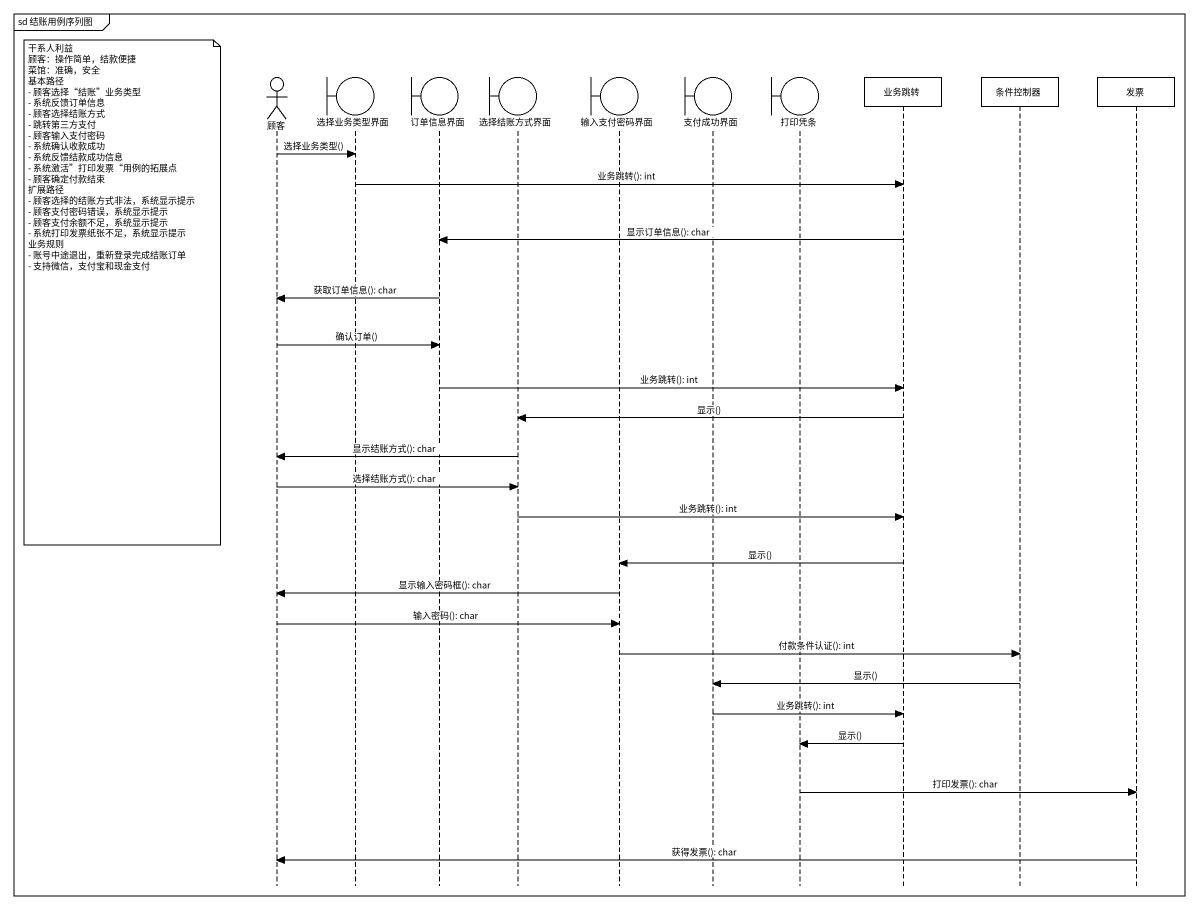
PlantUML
@startuml
mainframe sd 结账用例序列图
hide footbox
actor 顾客
boundary 选择业务类型界面
boundary 订单信息界面
boundary 选择结账方式界面
boundary 输入支付密码界面
boundary 支付成功界面
boundary 打印凭条
participant 业务跳转
participant 条件控制器
participant 发票

顾客 -> 选择业务类型界面 : 选择业务类型()
选择业务类型界面 -> 业务跳转 : 业务跳转(): int
业务跳转 -> 订单信息界面 : 显示订单信息(): char
note left of 顾客
  干系人利益
  顾客：操作简单，结款便捷
  菜馆：准确，安全
  基本路径
  - 顾客选择“结账”业务类型
  - 系统反馈订单信息
  - 顾客选择结账方式
  - 跳转第三方支付
  - 顾客输入支付密码
  - 系统确认收款成功
  - 系统反馈结款成功信息
  - 系统激活”打印发票“用例的拓展点
  - 顾客确定付款结束
  扩展路径
  - 顾客选择的结账方式非法，系统显示提示
  - 顾客支付密码错误，系统显示提示
  - 顾客支付余额不足，系统显示提示
  - 系统打印发票纸张不足，系统显示提示
  业务规则
  - 账号中途退出，重新登录完成结账订单
  - 支持微信，支付宝和现金支付
end note
订单信息界面 -> 顾客 : 获取订单信息(): char
顾客 -> 订单信息界面 : 确认订单()
订单信息界面 -> 业务跳转 : 业务跳转(): int
业务跳转 -> 选择结账方式界面 : 显示()
选择结账方式界面 -> 顾客 : 显示结账方式(): char
顾客 -> 选择结账方式界面 : 选择结账方式(): char
选择结账方式界面 -> 业务跳转 : 业务跳转(): int
业务跳转 -> 输入支付密码界面 : 显示()
输入支付密码界面 -> 顾客 : 显示输入密码框(): char
顾客 -> 输入支付密码界面 : 输入密码(): char
输入支付密码界面 -> 条件控制器 : 付款条件认证(): int
条件控制器 -> 支付成功界面 : 显示()
支付成功界面 -> 业务跳转 : 业务跳转(): int
业务跳转 -> 打印凭条 : 显示()
打印凭条 -> 发票 : 打印发票(): char
发票 -> 顾客 : 获得发票(): char
@enduml
